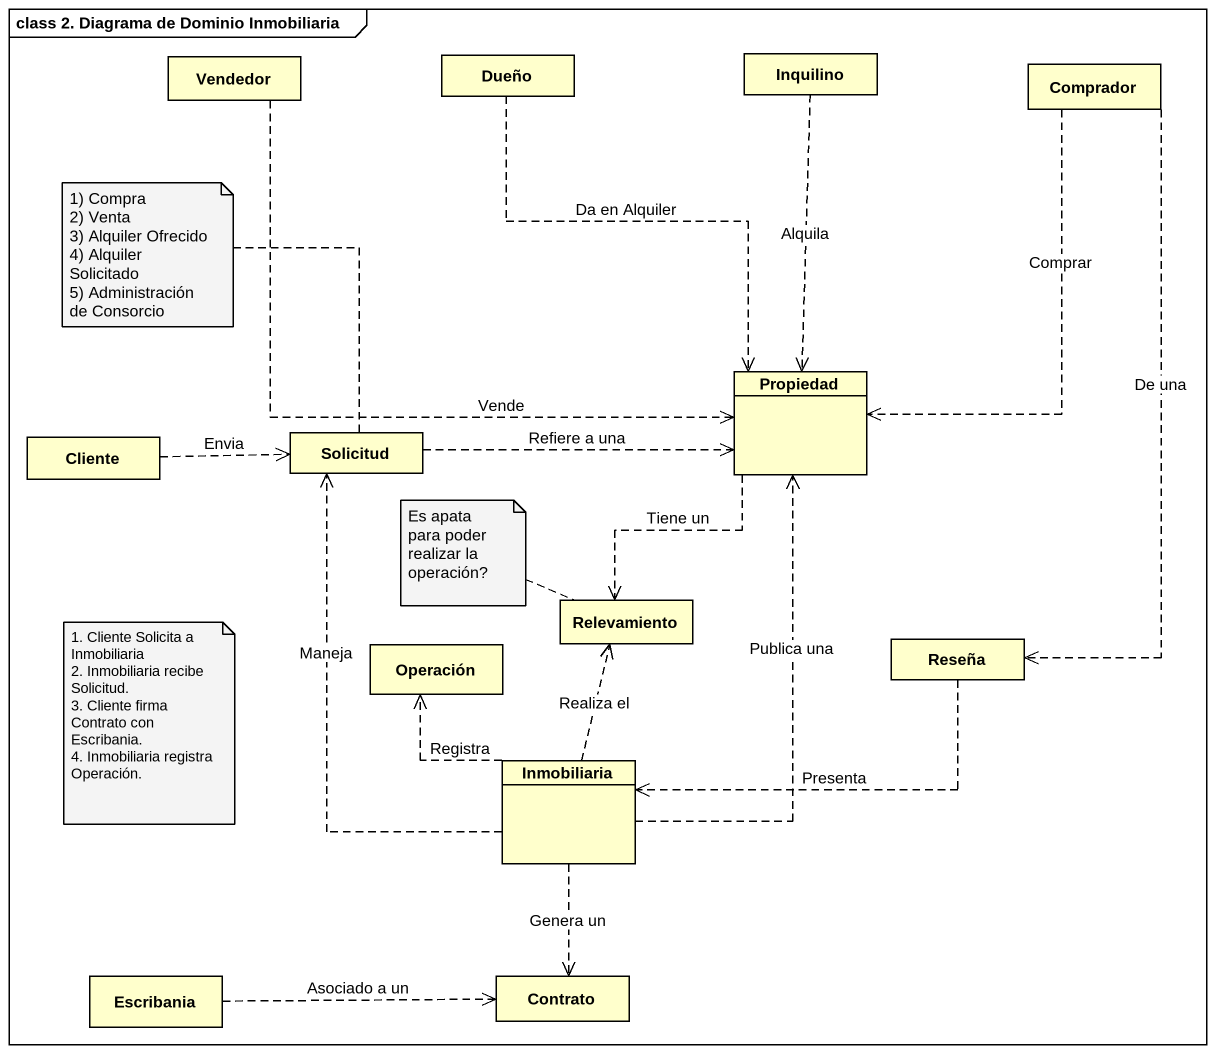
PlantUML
@startuml
mainframe class 2. Diagrama de Dominio Inmobiliaria
hide circle
hide empty members
class Vendedor
class Dueño
class Inquilino
class Comprador
class Propiedad
class Cliente
class Solicitud
class Operación
class Relevamiento
class Reseña
class Inmobiliaria
class Escribania
class Contrato
Vendedor ..> Propiedad : Vende
Dueño ..> Propiedad : Da en Alquiler
Inquilino ..> Propiedad : Alquila
Comprador ..> Propiedad : Comprar
Comprador ..> Reseña : De una
Propiedad ..> Relevamiento : Tiene un
Cliente .right.> Solicitud : Envia
Solicitud .right.> Propiedad : Refiere a una
Reseña .left.> Inmobiliaria : Presenta
Inmobiliaria .up.> Propiedad : Publica una
Inmobiliaria .up.> Solicitud : Maneja
Inmobiliaria .up.> Operación : Registra
Inmobiliaria .up.> Relevamiento : Realiza el
Inmobiliaria ..> Contrato : Genera un
Escribania .right.> Contrato : Asociado a un
note top of Solicitud
  1) Compra
  2) Venta
  3) Alquiler Ofrecido
  4) Alquiler Solicitado
  5) Administración de Consorcio
end note
note left of Relevamiento
  Es apata
  para poder realizar la
  operación?
end note
note as N3
  1. Cliente Solicita a
  Inmobiliaria
  2. Inmobiliaria recibe
  Solicitud.
  3. Cliente firma Contrato con
  Escribania.
  4. Inmobiliaria registra
  Operación.
end note
@enduml
